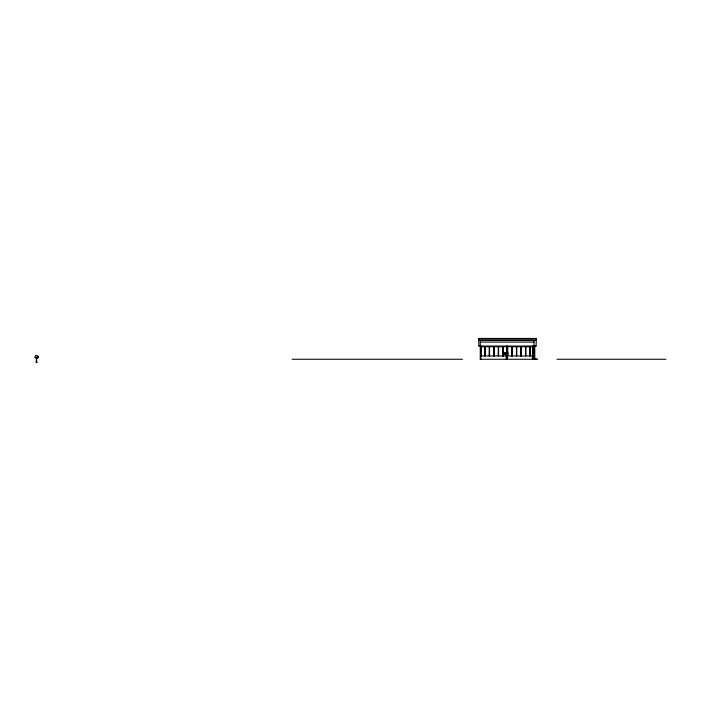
<?xml version="1.0" encoding="UTF-8"?>
<svg xmlns="http://www.w3.org/2000/svg" width="701" height="701" viewBox="0 0 701 701"><rect width="100%" height="100%" fill="white"/><g stroke="black" fill="none" stroke-linecap="round" stroke-linejoin="round"><path stroke-width="1.05" d="M36.399 357.58L36.96 357.501L36.286 357.571M36.364 357.887L36.759 358.106M36.61 357.563L36.058 362.566L37.039 362.513M506.429 354.285L506.306 359.236C507.147 355.512 505.561 353.146 506.665 354.259M36.391 357.221L36.811 362.54M506.665 354.618L506.253 355.065L506.586 352.787M506.683 346.049L506.753 359.236M36.767 357.869L36.759 358.334M506.288 352.805L506.63 355.013M36.373 358.106L36.715 358.342M535.52 340.397L536.265 338.434L478.792 338.434L478.792 346.049L536.09 346.049L536.265 340.081L478.792 340.081M506.324 355.013L506.692 354.548M36.706 357.58L36.434 357.195L36.443 357.668M506.288 354.618L506.324 354.75M505.044 354.478L504.913 352.699L504.93 354.461L507.918 354.478L507.988 352.699L505.009 352.682M535.52 340.073L536.265 338.434M38.073 357.738L38.073 356.003M478.792 338.758L536.265 338.758M480.273 342.088L533.996 342.088M478.792 345.733L480.947 345.733M533.925 345.733L536.09 346.049M534.285 346.715L480.606 346.715L480.606 355.959L506.604 355.959M534.285 355.959L507.349 355.959L507.349 346.715M534.118 358.605L537.422 359.262L480.132 359.262M292.098 359.262L462.485 359.262M556.98 359.262L665.95 359.262M506.315 354.592L506.455 355.056M534.775 345.584L534.775 359.262M534.171 346.049L534.171 359.262M534.118 346.715L534.118 355.959M533.996 346.049L533.996 340.458L480.273 340.458L480.273 359.262M533.671 346.049L533.671 359.262M532.699 346.049L532.699 359.262M532.445 346.049L532.445 359.262M530.131 346.715L530.219 355.959M530.044 346.715L530.044 355.959M525.759 346.715L525.838 355.959M525.671 346.715L525.592 355.959M525.505 346.715L525.505 355.959M521.299 346.715L521.211 355.959M521.132 346.715L521.053 355.959M520.966 346.715L520.966 355.959M516.672 346.715L516.76 355.959M516.593 346.715L516.506 355.959M516.427 346.715L516.427 355.959M512.054 346.715L511.967 355.959M511.888 346.715L511.888 355.959M507.673 346.715L507.594 355.959L507.515 346.715M507.182 346.049L507.182 359.262M503.134 346.715L503.134 355.959M503.055 346.715L503.055 355.959M502.801 346.715L502.889 355.959M498.595 346.715L498.595 355.959M498.516 346.715L498.429 355.959M498.35 346.715L498.262 355.959M494.056 346.715L494.056 355.959M493.89 346.715L493.968 355.959M493.723 346.715L493.811 355.959M489.561 346.715L489.561 355.959M489.473 346.715L489.377 355.959M489.307 346.715L489.237 355.959M484.969 346.715L484.969 355.959M484.812 346.715L484.89 355.959M480.939 346.715L480.939 355.959M480.772 346.049L480.772 359.262M480.518 346.049L480.518 359.262M512.133 346.715L512.133 355.959L512.212 346.715M35.129 357.764C33.779 352.077 43.094 359.096 35.12 357.782M530.377 355.959L530.377 346.715L530.298 355.959M484.724 355.959L484.724 346.715L484.645 355.959"/></g></svg>
